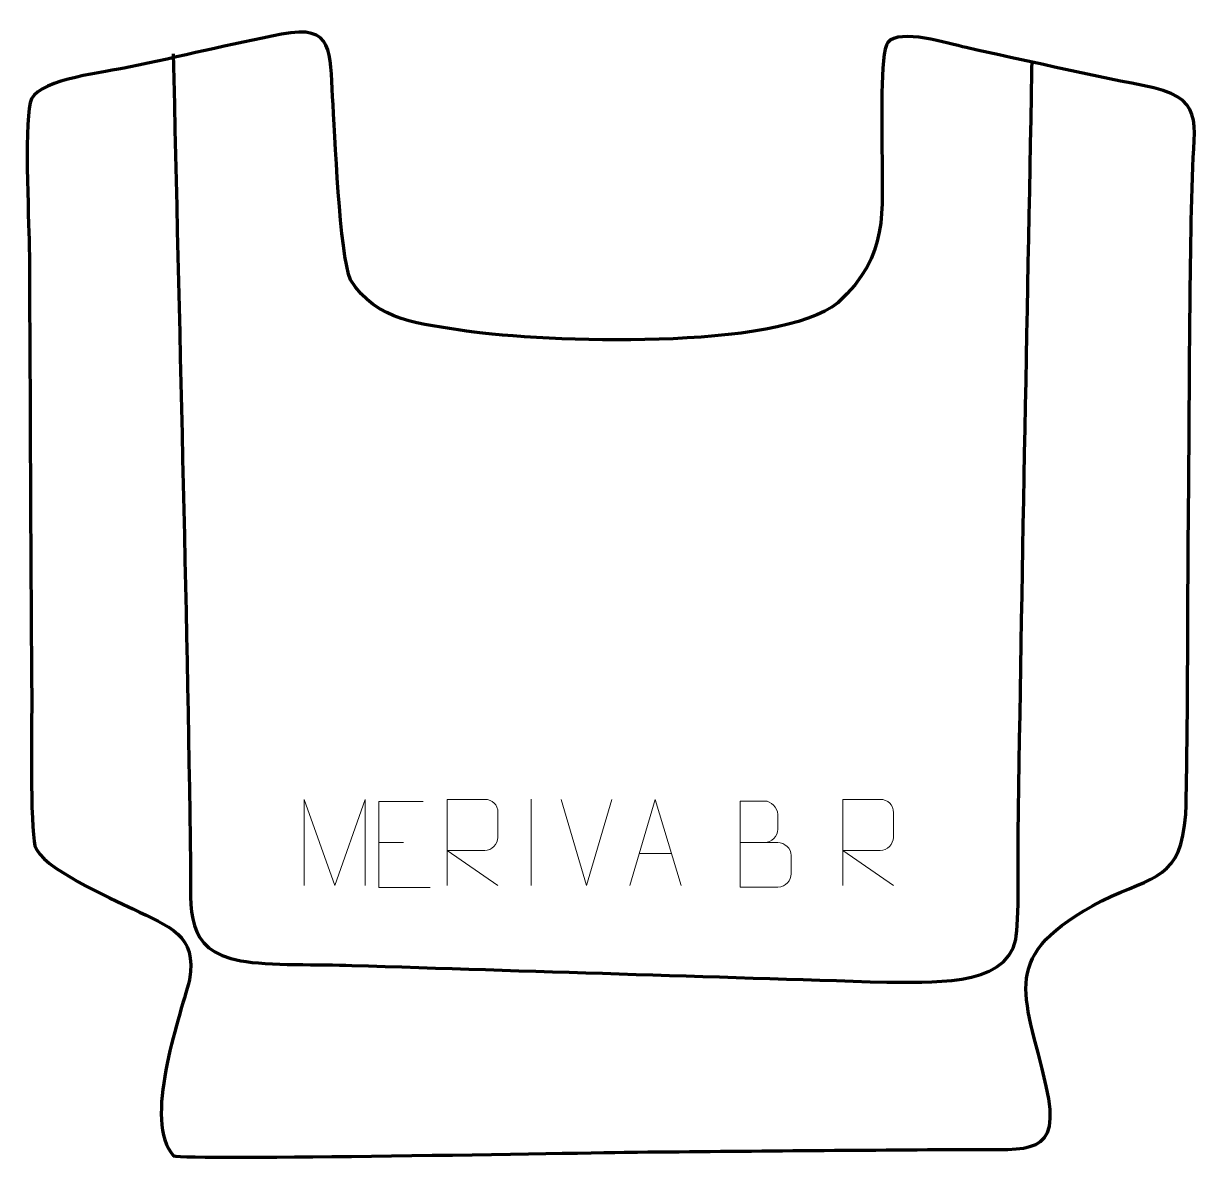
# Model space of a CAD drawing. Header units: millimetres. Extents: x -159 to 184, y -130 to 199.
import ezdxf

# ---------------------------------------------------------------- set-up
doc = ezdxf.new("R2010")
doc.units = ezdxf.units.MM
doc.header["$MEASUREMENT"] = 0
for name, color, linetype in [('layer 1', 7, 'Continuous'), ('layer 2', 7, 'Continuous'), ('layer 3', 7, 'Continuous')]:
    doc.layers.add(name, color=color, linetype=linetype)

msp = doc.modelspace()

# ---------------------------------------------------------------- linework, layer by layer
at = {"layer": 'layer 1', "color": 250, "lineweight": 9}
for points, knots in [([(-77.5431, -50.3643), (-77.5431, -50.3643), (-77.5431, -25.4064), (-77.5431, -25.4064), (-77.5431, -25.4064), (-77.5431, -25.4064), (-68.618, -50.3643), (-68.618, -50.3643), (-68.618, -50.3643), (-68.618, -50.3643), (-59.8581, -25.4069), (-59.8581, -25.4069), (-59.8581, -25.4069), (-59.8581, -25.4069), (-59.8581, -50.3643), (-59.8581, -50.3643)], [0, 0, 0, 0, 0.2, 0.2, 0.2, 0.2, 0.4, 0.4, 0.4, 0.4, 0.6, 0.6, 0.6, 0.6, 1, 1, 1, 1]), ([(-42.9948, -26.0057), (-42.9948, -26.0057), (-55.8687, -26.0057), (-55.8687, -26.0057), (-55.8687, -26.0057), (-55.8687, -26.0057), (-55.8687, -50.9593), (-55.8687, -50.9593), (-55.8687, -50.9593), (-55.8687, -50.9593), (-41.0029, -50.9593), (-41.0029, -50.9593)], [0, 0, 0, 0, 0.25, 0.25, 0.25, 0.25, 0.5, 0.5, 0.5, 0.5, 1, 1, 1, 1]), ([(-36.0326, -50.3621), (-36.0326, -50.3621), (-36.0326, -25.4086), (-36.0326, -25.4086), (-36.0326, -25.4086), (-32.4378, -25.4086), (-28.8423, -25.4086), (-25.2471, -25.4086), (-25.2471, -25.4086), (-22.9218, -25.4463), (-21.3645, -26.9363), (-21.3686, -29.3027), (-21.3686, -29.3027), (-21.369, -31.3382), (-21.369, -34.3976), (-21.3686, -36.4336), (-21.3686, -36.4336), (-21.3751, -38.3091), (-23.1874, -40.2509), (-25.1969, -40.27), (-25.1969, -40.27), (-25.1969, -40.27), (-36.0326, -40.27), (-36.0326, -40.27), (-36.0326, -40.27), (-36.0326, -40.27), (-21.3779, -50.3621), (-21.3779, -50.3621)], [0, 0, 0, 0, 0.125, 0.125, 0.125, 0.125, 0.25, 0.25, 0.25, 0.25, 0.375, 0.375, 0.375, 0.375, 0.5, 0.5, 0.5, 0.5, 0.625, 0.625, 0.625, 0.625, 0.75, 0.75, 0.75, 0.75, 1, 1, 1, 1]), ([(16.8289, -50.3621), (16.8289, -50.3621), (24.1999, -25.4086), (24.1999, -25.4086), (24.1999, -25.4086), (24.1999, -25.4086), (31.7698, -50.3621), (31.7698, -50.3621)], [0, 0, 0, 0, 0.33333333, 0.33333333, 0.33333333, 0.33333333, 1, 1, 1, 1]), ([(48.8668, -37.8857), (52.5054, -37.8853), (56.0925, -37.8853), (59.7319, -37.8857), (59.7319, -37.8857), (61.7073, -37.903), (63.6309, -39.6391), (63.6309, -41.6887), (63.6309, -41.6887), (63.6305, -42.8173), (63.6305, -45.8667), (63.6309, -46.9956), (63.6309, -46.9956), (63.6485, -48.8535), (62.1064, -50.8674), (59.7849, -50.8505), (59.7849, -50.8505), (56.1451, -50.8501), (52.5057, -50.8501), (48.8668, -50.8505), (48.8668, -50.8505), (48.8668, -42.5322), (48.8668, -34.2144), (48.8668, -25.8969), (48.8668, -25.8969), (51.2405, -25.8969), (53.6146, -25.8969), (55.9888, -25.8969), (55.9888, -25.8969), (57.6696, -25.8793), (59.7664, -27.7898), (59.7841, -29.7522), (59.7841, -29.7522), (59.7837, -31.8183), (59.7837, -31.9643), (59.7841, -34.0308), (59.7841, -34.0308), (59.8014, -36.0969), (57.9469, -37.903), (55.9369, -37.8857)], [0, 0, 0, 0, 0.09090909, 0.09090909, 0.09090909, 0.09090909, 0.18181818, 0.18181818, 0.18181818, 0.18181818, 0.27272727, 0.27272727, 0.27272727, 0.27272727, 0.36363636, 0.36363636, 0.36363636, 0.36363636, 0.45454545, 0.45454545, 0.45454545, 0.45454545, 0.54545455, 0.54545455, 0.54545455, 0.54545455, 0.63636364, 0.63636364, 0.63636364, 0.63636364, 0.72727273, 0.72727273, 0.72727273, 0.72727273, 0.81818182, 0.81818182, 0.81818182, 0.81818182, 1, 1, 1, 1]), ([(78.6049, -50.3624), (78.6049, -50.3624), (78.6049, -25.4089), (78.6049, -25.4089), (78.6049, -25.4089), (82.1997, -25.4089), (85.7952, -25.4089), (89.3904, -25.4089), (89.3904, -25.4089), (91.7157, -25.4466), (93.273, -26.9366), (93.2689, -29.303), (93.2689, -29.303), (93.2685, -31.3385), (93.2685, -34.3979), (93.2689, -36.4339), (93.2689, -36.4339), (93.2624, -38.3094), (91.4501, -40.2512), (89.4406, -40.2703), (89.4406, -40.2703), (89.4406, -40.2703), (78.6049, -40.2703), (78.6049, -40.2703), (78.6049, -40.2703), (78.6049, -40.2703), (93.2596, -50.3624), (93.2596, -50.3624)], [0, 0, 0, 0, 0.125, 0.125, 0.125, 0.125, 0.25, 0.25, 0.25, 0.25, 0.375, 0.375, 0.375, 0.375, 0.5, 0.5, 0.5, 0.5, 0.625, 0.625, 0.625, 0.625, 0.75, 0.75, 0.75, 0.75, 1, 1, 1, 1])]:
    msp.add_open_spline(points, degree=3, knots=knots, dxfattribs=at)
for points in [[(-11.7006, -25.3983), (-11.7006, -25.3983), (-11.7006, -50.3724), (-11.7006, -50.3724)], [(4.2994, -50.3622), (4.2994, -50.3622), (-3.0224, -25.4086), (-3.0224, -25.4086)], [(11.6213, -25.4086), (11.6213, -25.4086), (4.2995, -50.3622), (4.2995, -50.3622)], [(-55.8687, -37.8854), (-55.8687, -37.8854), (-48.7006, -37.8854), (-48.7006, -37.8854)], [(19.5515, -41.1127), (19.5515, -41.1127), (29.0472, -41.1127), (29.0472, -41.1127)]]:
    msp.add_open_spline(points, degree=3, dxfattribs=at)
at = {"layer": 'layer 2', "color": 140, "lineweight": 158}
msp.add_open_spline([(-115.4606, 190.6655), (-113.7975, 112.3973), (-111.5535, 34.0621), (-110.4559, -44.2074), (-110.4559, -44.2074), (-110.2739, -57.1883), (-112.5307, -69.2357), (-95.9223, -72.1994), (-95.9223, -72.1994), (-88.0423, -73.6056), (-72.6012, -73.2298), (-63.7103, -73.5176), (-63.7103, -73.5176), (-12.0313, -75.1908), (39.6504, -76.7897), (91.3313, -78.4073), (91.3313, -78.4073), (102.4645, -78.1915), (125.887, -80.2521), (128.7093, -66.0663), (128.7093, -66.0663), (129.7604, -60.7831), (129.3661, -42.1359), (129.4563, -35.3985), (129.4563, -35.3985), (130.4421, 38.2229), (132.0779, 111.8344), (133.4006, 185.4501), (133.4006, 185.4501), (133.4188, 186.4658), (133.437, 187.4816), (133.4552, 188.4973)], degree=3, knots=[0, 0, 0, 0, 0.11111111, 0.11111111, 0.11111111, 0.11111111, 0.22222222, 0.22222222, 0.22222222, 0.22222222, 0.33333333, 0.33333333, 0.33333333, 0.33333333, 0.44444444, 0.44444444, 0.44444444, 0.44444444, 0.55555556, 0.55555556, 0.55555556, 0.55555556, 0.66666667, 0.66666667, 0.66666667, 0.66666667, 0.77777778, 0.77777778, 0.77777778, 0.77777778, 1, 1, 1, 1], dxfattribs=at)
at = {"layer": 'layer 3', "color": 242, "lineweight": 158}
msp.add_open_spline([(-157.2119, 135.2092), (-157.3362, 142.4142), (-158.8356, 173.2121), (-156.5439, 177.6291), (-156.5439, 177.6291), (-153.5174, 183.4623), (-134.9978, 185.3641), (-128.341, 186.7747), (-128.341, 186.7747), (-113.5647, 189.9058), (-98.9172, 193.4112), (-84.0895, 196.3689), (-84.0895, 196.3689), (-68.6385, 199.4269), (-70.1083, 190.8945), (-69.272, 178.1804), (-69.272, 178.1804), (-68.6099, 167.9284), (-67.2962, 132.4617), (-64.08, 125.1814), (-64.08, 125.1814), (-56.5334, 112.9857), (-43.628, 112.4832), (-30.4556, 110.2918), (-30.4556, 110.2918), (-7.9075, 107.1021), (59.9573, 104.4941), (77.1822, 118.5353), (77.1822, 118.5353), (92.2508, 132.4332), (89.859, 144.2051), (89.9539, 163.2515), (89.9539, 163.2515), (89.9777, 168.0481), (89.3868, 191.1961), (91.6032, 193.9261), (91.6032, 193.9261), (95.0502, 198.1718), (109.2594, 193.6141), (114.3564, 192.4968), (114.3564, 192.4968), (131.4746, 188.7343), (148.3244, 184.8346), (165.5595, 181.5428), (165.5595, 181.5428), (183.9693, 178.0268), (180.3637, 171.3768), (179.9095, 154.9119), (179.9095, 154.9119), (178.9886, 121.5283), (179.1416, 87.4405), (178.773, 53.9721), (178.773, 53.9721), (178.481, 26.1694), (178.7174, -1.8904), (178.014, -29.6528), (178.014, -29.6528), (176.4416, -48.74), (169.3638, -47.2652), (153.6544, -54.7782), (153.6544, -54.7782), (123.4357, -70.8778), (131.1531, -80.7063), (137.5695, -108.5578), (137.5695, -108.5578), (142.3453, -129.2886), (132.0727, -126.7461), (115.1747, -126.8544), (115.1747, -126.8544), (83.1661, -127.0597), (51.1231, -127.3256), (19.1149, -127.6409), (19.1149, -127.6409), (4.6778, -127.8123), (-111.764, -130.0371), (-115.3555, -128.6817), (-115.3555, -128.6817), (-124.3564, -118.7635), (-113.935, -89.4703), (-110.7606, -77.7518), (-110.7606, -77.7518), (-108.4982, -64.6119), (-116.6727, -62.2571), (-127.1638, -57.1454), (-127.1638, -57.1454), (-133.1705, -54.2188), (-153.9928, -45.1791), (-155.5594, -38.8509), (-155.5594, -38.8509), (-157.0184, -32.9574), (-156.4626, -3.5191), (-156.5049, 4.833), (-156.5049, 4.833), (-156.86, 48.2908), (-156.9295, 91.7508), (-157.2119, 135.2092)], degree=3, knots=[0, 0, 0, 0, 0.04, 0.04, 0.04, 0.04, 0.08, 0.08, 0.08, 0.08, 0.12, 0.12, 0.12, 0.12, 0.16, 0.16, 0.16, 0.16, 0.2, 0.2, 0.2, 0.2, 0.24, 0.24, 0.24, 0.24, 0.28, 0.28, 0.28, 0.28, 0.32, 0.32, 0.32, 0.32, 0.36, 0.36, 0.36, 0.36, 0.4, 0.4, 0.4, 0.4, 0.44, 0.44, 0.44, 0.44, 0.48, 0.48, 0.48, 0.48, 0.52, 0.52, 0.52, 0.52, 0.56, 0.56, 0.56, 0.56, 0.6, 0.6, 0.6, 0.6, 0.64, 0.64, 0.64, 0.64, 0.68, 0.68, 0.68, 0.68, 0.72, 0.72, 0.72, 0.72, 0.76, 0.76, 0.76, 0.76, 0.8, 0.8, 0.8, 0.8, 0.84, 0.84, 0.84, 0.84, 0.88, 0.88, 0.88, 0.88, 0.92, 0.92, 0.92, 0.92, 1, 1, 1, 1], dxfattribs=at)

doc.saveas('drawing.dxf')
